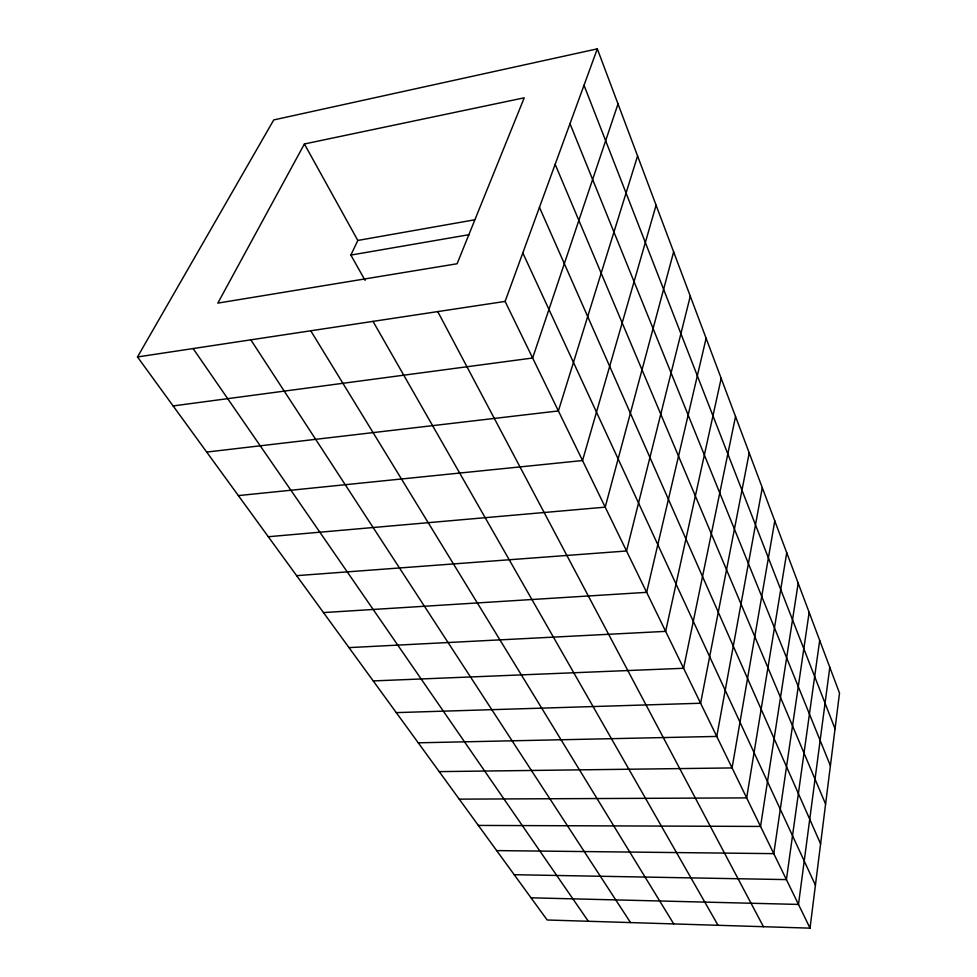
<?xml version="1.0" encoding="UTF-8"?>
<svg xmlns="http://www.w3.org/2000/svg" width="977" height="977" viewBox="0 0 977 977"><rect width="100%" height="100%" fill="white"/><g stroke="black" fill="none" stroke-linecap="round" stroke-linejoin="round"><path stroke-width="1.47" d="M810.031 928.15L839.512 693.12L597.313 48.85L273.743 119.927L137.488 356.959L547.169 919.992L810.031 928.15L505.109 301.417L597.313 48.85M829.803 667.279L798.49 904.421L531.036 897.814M819.691 640.375L786.412 879.605L514.22 874.708M809.151 612.371L773.784 853.642L496.682 850.601M798.185 583.171L760.546 826.432L478.364 825.431M786.729 552.726L746.66 797.891L459.227 799.137M774.785 520.924L732.078 767.934L439.21 771.622M762.292 487.694L716.752 736.426L418.254 742.813M749.212 452.925L700.607 703.245L396.271 712.612M735.534 416.52L683.595 668.28L373.214 680.92M721.185 378.343L665.642 631.362L348.972 647.617M706.115 338.286L646.652 592.331L323.485 612.579M690.287 296.178L626.538 550.991L296.629 575.661M673.641 251.871L605.203 507.148L268.296 536.727M656.092 205.194L582.536 460.546L238.364 495.595M637.578 155.954L558.392 410.938L206.684 452.07M618.014 103.916L532.636 358.009L173.124 405.931M365.08 280.362L350.865 255.082L357.814 240.452L304.397 143.973L524.234 97.81L457.102 263.753L217.822 303.126L304.397 143.973M357.814 240.452L474.59 219.813M350.865 255.082L469.241 234.651M137.488 356.959L505.109 301.417M193.116 348.557L588.349 921.274M250.833 339.837L630.531 922.581M310.759 330.776L673.751 923.924M373.019 321.372L718.046 925.292M437.745 311.59L763.464 926.709M522.805 252.945L815.416 885.199M539.451 207.332L820.607 843.884M555.156 164.319L825.589 804.095M569.994 123.688L830.401 765.748M584.014 85.255L835.042 728.781"/></g></svg>
